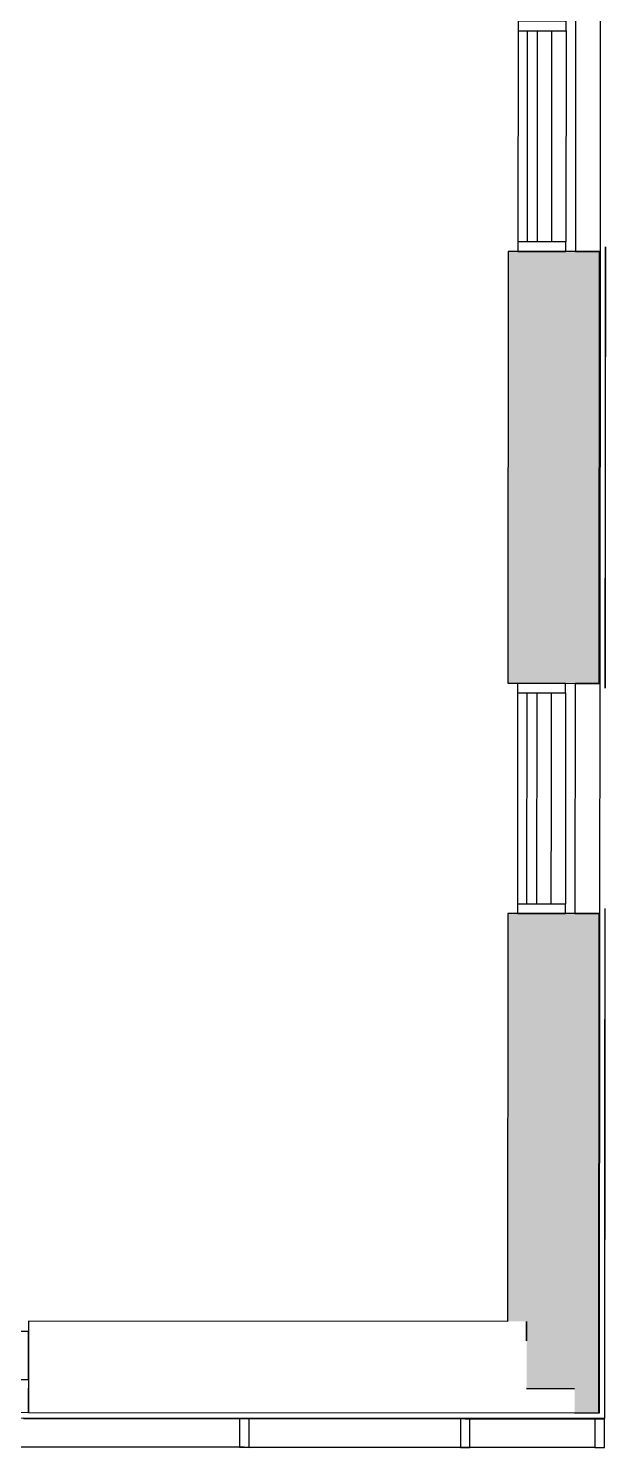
# Model space of a CAD drawing. Header units: metres. Extents: x 2.3 to 42.8, y 0.9 to 31.9.
# Drawn here: x 41.359 to 42.543, y 3.457 to 6.368 of the extents above; entities that cross this region are included whole.
import ezdxf

# ---------------------------------------------------------------- set-up
doc = ezdxf.new("R2010")
doc.units = ezdxf.units.M
for name, color, linetype in [('ARREDI', 9, 'Continuous'), ('PARETI_STRUTTURE', 7, 'Continuous'), ('PILASTRI_SETTI', 8, 'Continuous')]:
    doc.layers.add(name, color=color, linetype=linetype)

msp = doc.modelspace()

# ---------------------------------------------------------------- linework, layer by layer
at = {"layer": 'ARREDI'}
for points in [[(42.5425, 5.9203), (42.5422, 5.4675), (42.5426, 5.4675), (42.5429, 5.9203)], [(42.5422, 5.4675), (42.5419, 5.0147), (42.5422, 5.0147), (42.5426, 5.4675)], [(42.5415, 4.5619), (42.5412, 4.1091), (42.5416, 4.1091), (42.5419, 4.5619)], [(42.5412, 4.1091), (42.5408, 3.6563), (42.5412, 3.6563), (42.5416, 4.1091)], [(42.5408, 3.6563), (42.5407, 3.5162), (42.5411, 3.5162), (42.5412, 3.6563)], [(41.3493, 3.5167), (41.8021, 3.5163), (41.8021, 3.5167), (41.3493, 3.517)], [(41.8021, 3.5163), (42.2549, 3.516), (42.2549, 3.5164), (41.8021, 3.5167)], [(42.2549, 3.516), (42.5407, 3.5158), (42.5407, 3.5162), (42.2549, 3.5164)]]:
    msp.add_lwpolyline(points, close=True, dxfattribs=at)
msp.add_lwpolyline([(38.1797, 3.5194), (42.5407, 3.5162)], dxfattribs=at)
at = {"layer": 'PARETI_STRUTTURE'}
for points in [[(42.5334, 8.4584), (42.5329, 7.7414), (42.5325, 7.2689), (42.5318, 6.383), (42.5315, 5.9105), (42.5308, 5.0246), (42.5305, 4.5521), (42.5297, 3.5272)], [(42.4815, 6.383), (42.4811, 5.9105), (42.3827, 5.9106)], [(42.3633, 6.3634), (42.363, 5.9303)], [(42.3827, 5.9303), (42.383, 6.3634)], [(42.383, 6.3634), (42.4027, 6.3634)], [(42.4027, 6.3634), (42.4024, 5.9303)], [(42.4322, 6.3634), (42.4321, 6.1468)], [(42.4617, 6.3633), (42.4614, 5.9302)], [(42.3827, 5.95), (42.383, 6.3437)], [(42.4027, 6.3437), (42.4024, 5.95)], [(42.4321, 6.1468), (42.4319, 5.9302)], [(42.3433, 5.9106), (42.3426, 5.0247), (42.382, 5.0247)], [(42.3827, 5.9106), (42.3433, 5.9106)], [(42.4024, 5.9303), (42.3827, 5.9303)], [(42.4804, 5.0246), (42.53, 5.0246), (42.5307, 5.9105), (42.4811, 5.9105)], [(42.4804, 5.0246), (42.4801, 4.5521), (42.3817, 4.5522)], [(42.382, 5.0247), (42.4804, 5.0246)], [(42.3623, 5.005), (42.362, 4.5719)], [(42.3817, 4.5719), (42.382, 5.005)], [(42.3817, 4.5916), (42.382, 4.9853)], [(42.382, 5.005), (42.4017, 5.005)], [(42.4017, 5.005), (42.4014, 4.5719)], [(42.4017, 4.9853), (42.4014, 4.5916)], [(42.4312, 5.005), (42.431, 4.7884)], [(42.4607, 5.0049), (42.4604, 4.5718)], [(42.431, 4.7884), (42.4309, 4.5718)], [(42.4013, 4.5719), (42.3817, 4.5719)], [(42.3423, 4.5522), (42.3416, 3.7155)], [(42.3816, 4.5522), (42.3423, 4.5522)], [(42.4793, 3.528), (42.5289, 3.528), (42.5297, 4.5521), (42.4801, 4.5521)], [(42.3416, 3.7155), (41.3593, 3.7163), (41.3592, 3.6769)], [(42.381, 3.6761), (42.381, 3.7155)], [(42.381, 3.7155), (42.381, 3.6761)], [(41.3592, 3.6769), (41.3592, 3.5785)], [(41.3592, 3.5785), (41.3591, 3.5281), (41.3592, 3.5785), (41.3591, 3.5289), (42.4793, 3.528)], [(42.4794, 3.5776), (42.3809, 3.5777)], [(42.3809, 3.5777), (42.4793, 3.5776)], [(42.5297, 3.5272), (42.4793, 3.5272), (41.3591, 3.5281), (40.8866, 3.5284), (40.4535, 3.5287), (39.9811, 3.5291), (39.5479, 3.5294), (39.0755, 3.5298), (37.284, 3.5311), (36.8115, 3.5315), (36.3784, 3.5318), (35.9059, 3.5321), (35.4728, 3.5325), (35.0003, 3.5328), (34.1116, 3.5335)], [(41.4512, 3.5166), (41.6221, 3.5165)], [(42.521, 3.5158), (42.521, 3.4567), (42.2548, 3.4569)], [(41.802, 3.4573), (41.3394, 3.4576)], [(42.2548, 3.4569), (41.802, 3.4572)]]:
    msp.add_lwpolyline(points, dxfattribs=at)
for points in [[(42.4617, 6.3633), (42.4618, 6.383), (42.3633, 6.3831), (42.3633, 6.3634)], [(42.4614, 5.9105), (42.4614, 5.9302), (42.363, 5.9303), (42.363, 5.9106)], [(42.4811, 5.9105), (42.5315, 5.9105)], [(42.4607, 5.0049), (42.4607, 5.0246), (42.3623, 5.0247), (42.3623, 5.005)], [(42.5308, 5.0246), (42.4804, 5.0246)], [(42.4604, 4.5521), (42.4604, 4.5718), (42.362, 4.5719), (42.362, 4.5522)], [(42.4801, 4.5521), (42.5305, 4.5521)], [(41.3593, 3.6946), (41.3396, 3.6946), (41.3395, 3.5962), (41.3592, 3.5962)], [(41.7922, 3.4573), (41.8119, 3.4572), (41.8119, 3.5163), (41.7922, 3.5163)], [(42.245, 3.4569), (42.2647, 3.4569), (42.2647, 3.516), (42.245, 3.516)], [(42.521, 3.4567), (42.5407, 3.4567), (42.5407, 3.5158), (42.521, 3.5158)]]:
    msp.add_lwpolyline(points, close=True, dxfattribs=at)
at = {"layer": 'PILASTRI_SETTI'}
for points in [[(42.382, 5.0247), (42.3827, 5.9106), (42.3426, 5.0247), (42.3433, 5.9106)], [(42.4804, 5.0246), (42.4811, 5.9105), (42.382, 5.0247), (42.3827, 5.9106)], [(42.5301, 5.0246), (42.5307, 5.9105), (42.4804, 5.0246), (42.4811, 5.9105)], [(42.381, 3.7155), (42.3816, 4.5522), (42.3416, 3.7155), (42.3423, 4.5522)], [(42.4794, 3.5776), (42.4801, 4.5521), (42.3809, 3.5777), (42.3816, 4.5522)], [(42.5289, 3.528), (42.5297, 4.5521), (42.4793, 3.528), (42.4801, 4.5521)]]:
    msp.add_solid(points, dxfattribs=at)

doc.saveas('drawing.dxf')
